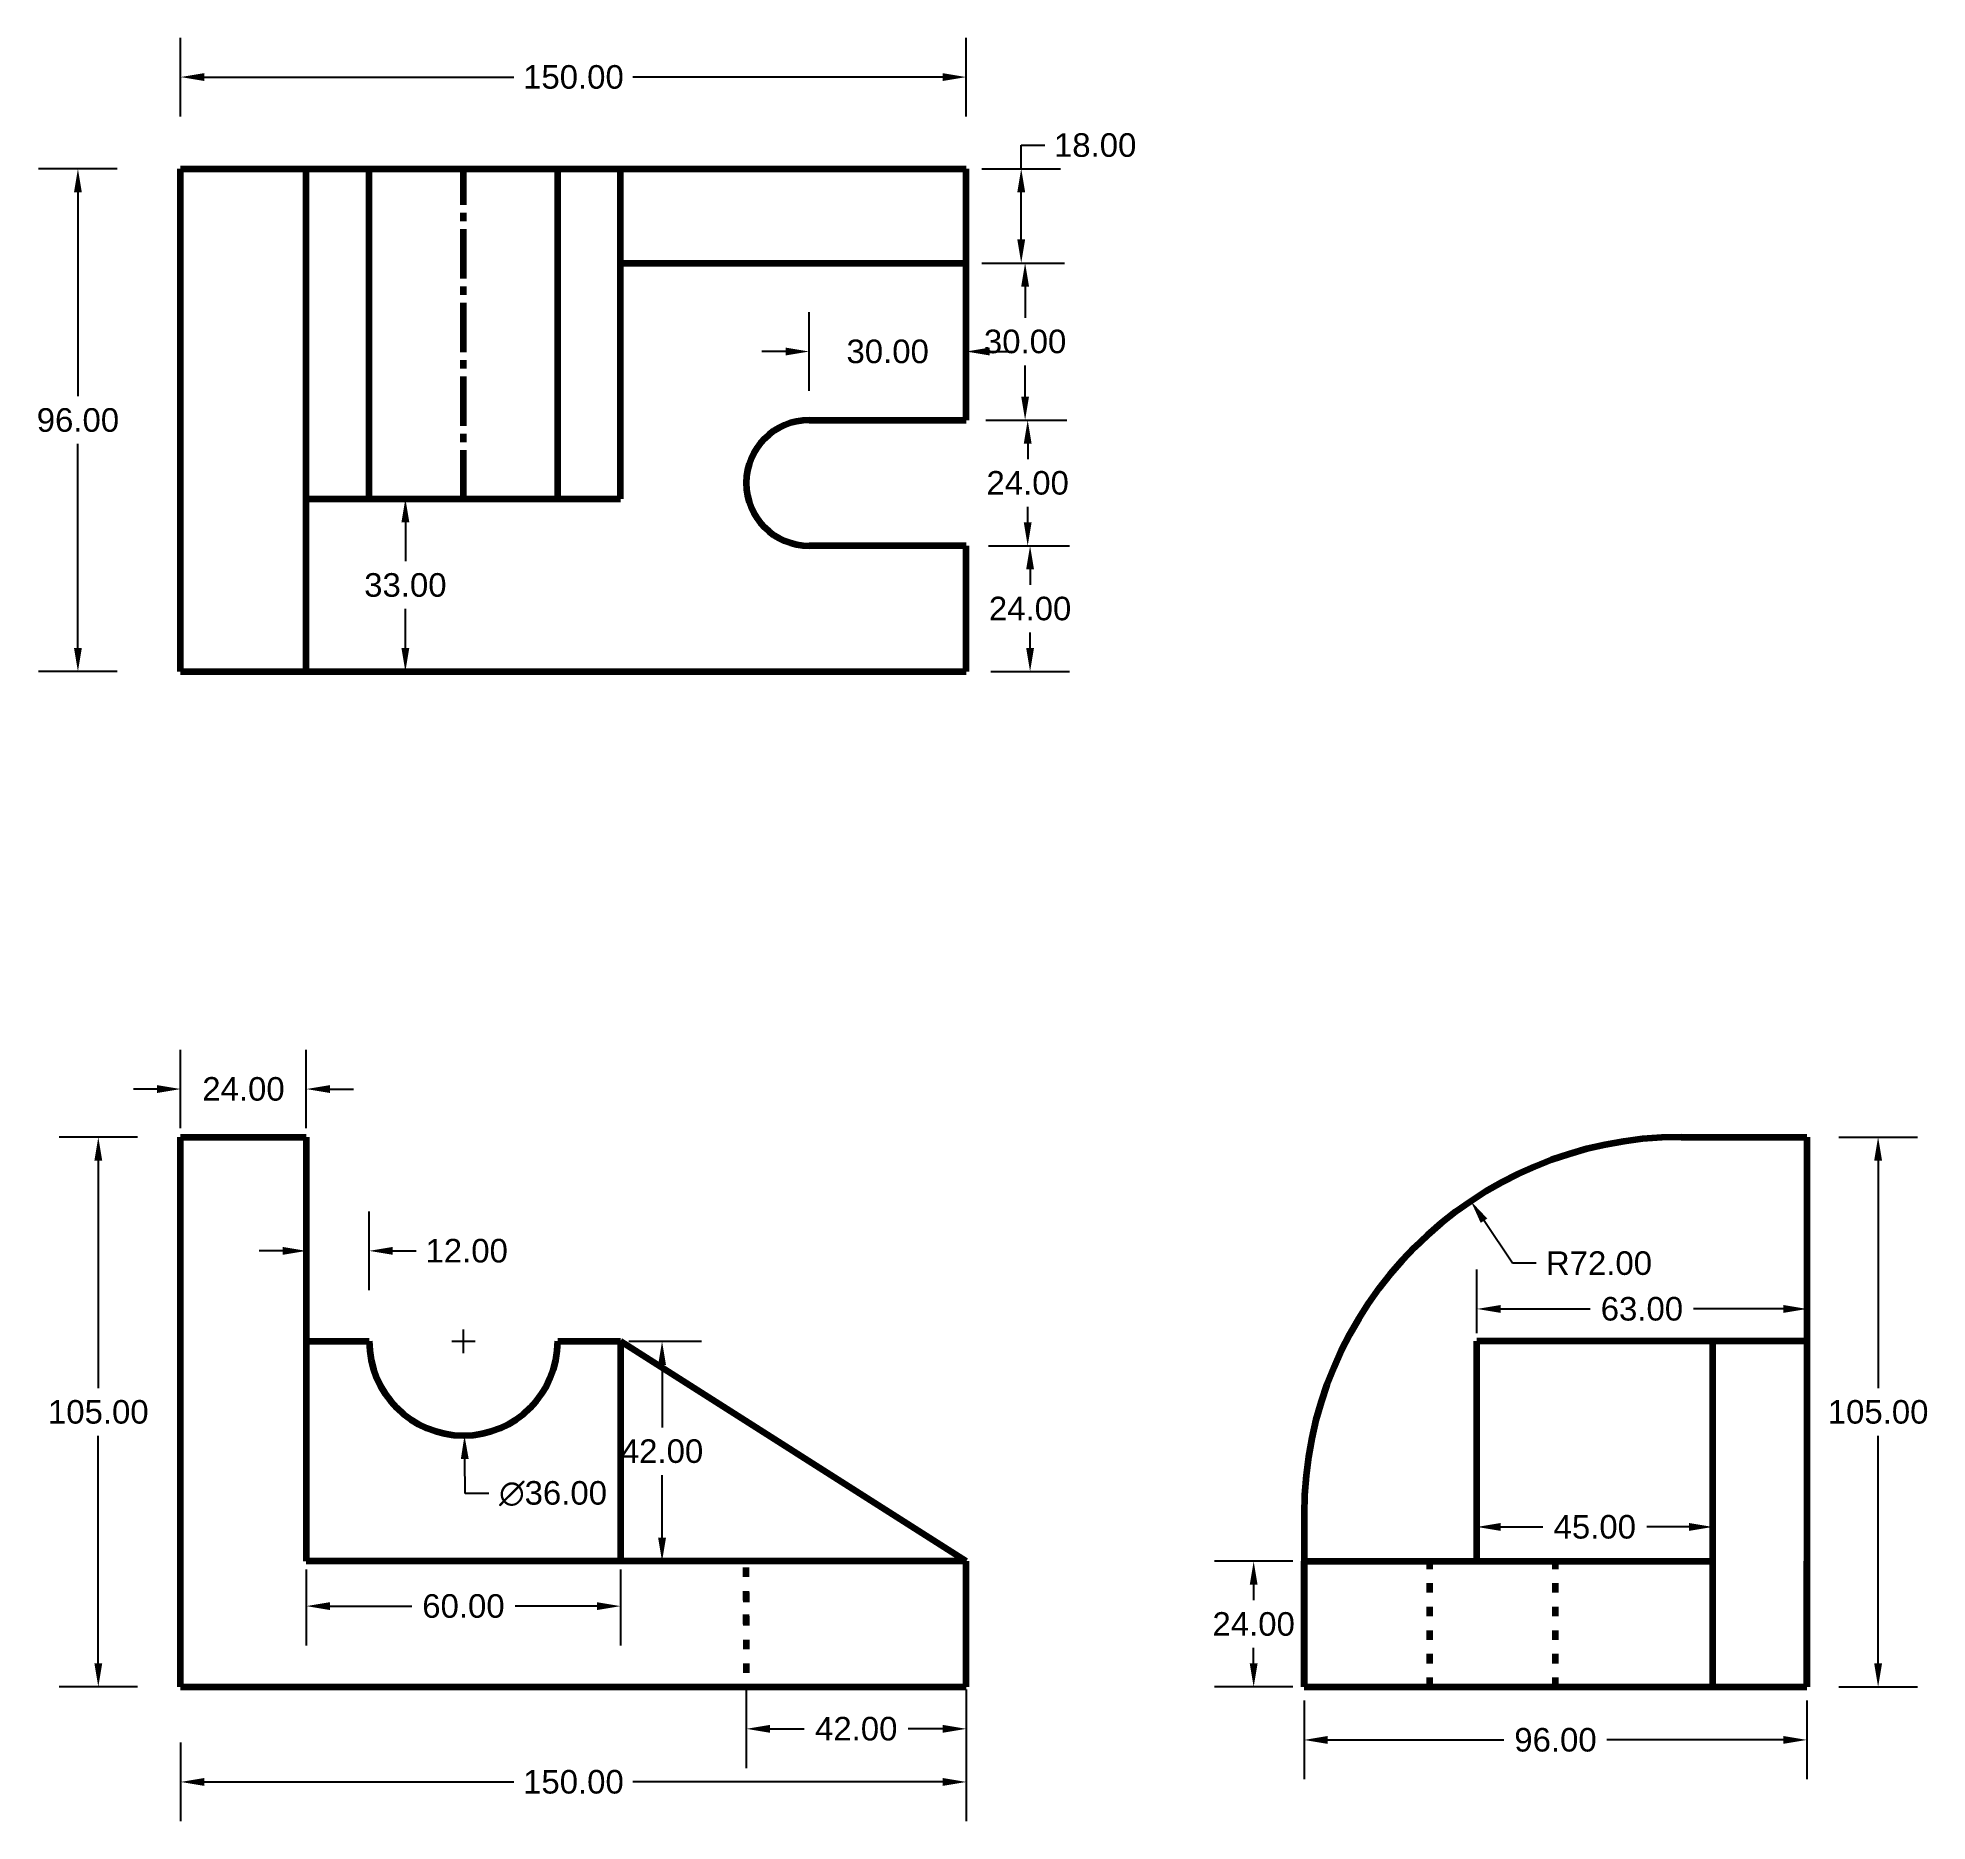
# Model space of a CAD drawing. Header units: inches. Extents: x 5535 to 5896, y -2 to 339.
import ezdxf

# ---------------------------------------------------------------- set-up
doc = ezdxf.new("R2010")
doc.units = ezdxf.units.IN
doc.header["$LTSCALE"] = 0.5
doc.header["$MEASUREMENT"] = 0
doc.header["$PDMODE"] = 35
doc.linetypes.add('ACAD_ISO03W100', pattern=[30, 12, -18])
doc.linetypes.add('CENTER2', pattern=[1.125, 0.75, -0.125, 0.125, -0.125])
doc.styles.get("Standard").update_dxf_attribs({"font": 'arial.ttf'})
doc.dimstyles.new('ggg', dxfattribs={"dimscale": 25, "dimtxt": 0.18, "dimasz": 0.18, "dimexe": 0.3, "dimexo": 0.0625, "dimgap": 0.09, "dimtad": 0, "dimtih": 1, "dimtoh": 1, "dimzin": 0, "dimdsep": 46, "dimtxsty": 'Standard', "dimcen": 0.09, "dimadec": 0, "dimazin": 0, "dimtfac": 1, "dimtofl": 0, "dimtmove": 0, "dimatfit": 3, "dimfxl": 0.3, "dimfxlon": 1, "dimtolj": 1, "dimtzin": 0, "dimarcsym": 0})

# ---------------------------------------------------------------- blocks, each defined once
blk = doc.blocks.new('*U0')
at = {"color": 0, "linetype": 'CENTER2', "lineweight": 100, "ltscale": 25, "transparency": 16777216}
blk.add_line((0, -31.62), (0, 31.62), dxfattribs=at)
blk = doc.blocks.new('*D1')
at = {"color": 0, "lineweight": -2, "ltscale": 0.3, "transparency": 16777216}
for p, q in [((5716.76, 241.9), (5731.76, 241.9)), ((5724.26, 237.4), (5724.26, 234.45)), ((5724.26, 222.4), (5724.26, 225.35)), ((5716.76, 217.9), (5731.76, 217.9))]:
    blk.add_line(p, q, dxfattribs=at)
at = {"color": 0, "lineweight": 100, "ltscale": 0.3, "transparency": 16777216}
for points in [[(5723.51, 237.4), (5725.01, 237.4), (5724.26, 241.9)], [(5723.51, 222.4), (5725.01, 222.4), (5724.26, 217.9)]]:
    blk.add_solid(points, dxfattribs=at)
at = {"layer": 'Defpoints', "color": 0, "lineweight": 100, "ltscale": 0.3, "transparency": 16777216}
for p in [(5712.07, 241.9), (5724.26, 241.9), (5712.07, 217.9)]:
    blk.add_point(p, dxfattribs=at)
at = {"color": 0, "lineweight": 100, "ltscale": 0.3, "transparency": 16777216, "insert": (5724.26, 229.9), "char_height": 4.5, "attachment_point": 5}
blk.add_mtext('\\A1;24.00', dxfattribs=at)
blk = doc.blocks.new('*D2')
at = {"color": 0, "lineweight": -2, "ltscale": 0.3, "transparency": 16777216}
for p, q in [((5716.3, 265.9), (5731.3, 265.9)), ((5723.8, 261.4), (5723.8, 258.45)), ((5723.8, 246.4), (5723.8, 249.35)), ((5716.3, 241.9), (5731.3, 241.9))]:
    blk.add_line(p, q, dxfattribs=at)
at = {"color": 0, "lineweight": 100, "ltscale": 0.3, "transparency": 16777216}
for points in [[(5723.05, 261.4), (5724.55, 261.4), (5723.8, 265.9)], [(5723.05, 246.4), (5724.55, 246.4), (5723.8, 241.9)]]:
    blk.add_solid(points, dxfattribs=at)
at = {"layer": 'Defpoints', "color": 0, "lineweight": 100, "ltscale": 0.3, "transparency": 16777216}
for p in [(5712.07, 265.9), (5723.8, 265.9), (5712.07, 241.9)]:
    blk.add_point(p, dxfattribs=at)
at = {"color": 0, "lineweight": 100, "ltscale": 0.3, "transparency": 16777216, "insert": (5723.8, 253.9), "char_height": 4.5, "attachment_point": 5}
blk.add_mtext('\\A1;24.00', dxfattribs=at)
blk = doc.blocks.new('*D3')
at = {"color": 0, "lineweight": -2, "ltscale": 0.3, "transparency": 16777216}
for p, q in [((5715.81, 295.9), (5730.81, 295.9)), ((5723.31, 291.4), (5723.31, 285.45)), ((5723.31, 270.4), (5723.31, 276.35)), ((5715.81, 265.9), (5730.81, 265.9))]:
    blk.add_line(p, q, dxfattribs=at)
at = {"color": 0, "lineweight": 100, "ltscale": 0.3, "transparency": 16777216}
for points in [[(5722.56, 291.4), (5724.06, 291.4), (5723.31, 295.9)], [(5722.56, 270.4), (5724.06, 270.4), (5723.31, 265.9)]]:
    blk.add_solid(points, dxfattribs=at)
at = {"layer": 'Defpoints', "color": 0, "lineweight": 100, "ltscale": 0.3, "transparency": 16777216}
for p in [(5712.07, 295.9), (5723.31, 295.9), (5712.07, 265.9)]:
    blk.add_point(p, dxfattribs=at)
at = {"color": 0, "lineweight": 100, "ltscale": 0.3, "transparency": 16777216, "insert": (5723.31, 280.9), "char_height": 4.5, "attachment_point": 5}
blk.add_mtext('\\A1;30.00', dxfattribs=at)
blk = doc.blocks.new('*D4')
at = {"color": 0, "lineweight": -2, "ltscale": 0.3, "transparency": 16777216}
for p, q in [((5722.57, 313.9), (5722.57, 318.4)), ((5722.57, 318.4), (5727.07, 318.4)), ((5715.07, 313.9), (5730.07, 313.9)), ((5722.57, 300.4), (5722.57, 309.4)), ((5715.07, 295.9), (5730.07, 295.9))]:
    blk.add_line(p, q, dxfattribs=at)
at = {"color": 0, "lineweight": 100, "ltscale": 0.3, "transparency": 16777216}
for points in [[(5721.82, 309.4), (5723.32, 309.4), (5722.57, 313.9)], [(5721.82, 300.4), (5723.32, 300.4), (5722.57, 295.9)]]:
    blk.add_solid(points, dxfattribs=at)
at = {"layer": 'Defpoints', "color": 0, "lineweight": 100, "ltscale": 0.3, "transparency": 16777216}
for p in [(5712.07, 313.9), (5722.57, 313.9), (5712.07, 295.9)]:
    blk.add_point(p, dxfattribs=at)
at = {"color": 0, "lineweight": 100, "ltscale": 0.3, "transparency": 16777216, "insert": (5736.69, 318.4), "char_height": 4.5, "attachment_point": 5}
blk.add_mtext('\\A1;18.00', dxfattribs=at)
blk = doc.blocks.new('*D5')
at = {"color": 0, "lineweight": -2, "ltscale": 0.3, "transparency": 16777216}
for p, q in [((5562.07, 13.36), (5562.07, -1.64)), ((5712.07, 13.36), (5712.07, -1.64)), ((5566.57, 5.86), (5625.7, 5.86)), ((5707.57, 5.86), (5648.44, 5.86))]:
    blk.add_line(p, q, dxfattribs=at)
at = {"color": 0, "lineweight": 100, "ltscale": 0.3, "transparency": 16777216}
for points in [[(5566.57, 6.61), (5566.57, 5.11), (5562.07, 5.86)], [(5707.57, 6.61), (5707.57, 5.11), (5712.07, 5.86)]]:
    blk.add_solid(points, dxfattribs=at)
at = {"layer": 'Defpoints', "color": 0, "lineweight": 100, "ltscale": 0.3, "transparency": 16777216}
for p in [(5562.07, 24), (5712.07, 24), (5712.07, 5.86)]:
    blk.add_point(p, dxfattribs=at)
at = {"color": 0, "lineweight": 100, "ltscale": 0.3, "transparency": 16777216, "insert": (5637.07, 5.86), "char_height": 4.5, "attachment_point": 5}
blk.add_mtext('\\A1;150.00', dxfattribs=at)
blk = doc.blocks.new('*D6')
at = {"color": 0, "lineweight": -2, "ltscale": 0.3, "transparency": 16777216}
for p, q in [((5562.07, 130.67), (5562.07, 145.67)), ((5586.07, 130.67), (5586.07, 145.67)), ((5557.57, 138.17), (5553.07, 138.17)), ((5590.57, 138.17), (5595.07, 138.17))]:
    blk.add_line(p, q, dxfattribs=at)
at = {"color": 0, "lineweight": 100, "ltscale": 0.3, "transparency": 16777216}
for points in [[(5557.57, 138.92), (5557.57, 137.42), (5562.07, 138.17)], [(5590.57, 138.92), (5590.57, 137.42), (5586.07, 138.17)]]:
    blk.add_solid(points, dxfattribs=at)
at = {"layer": 'Defpoints', "color": 0, "lineweight": 100, "ltscale": 0.3, "transparency": 16777216}
for p in [(5586.07, 138.17), (5562.07, 129), (5586.07, 129)]:
    blk.add_point(p, dxfattribs=at)
at = {"color": 0, "lineweight": 100, "ltscale": 0.3, "transparency": 16777216, "insert": (5574.07, 138.17), "char_height": 4.5, "attachment_point": 5}
blk.add_mtext('\\A1;24.00', dxfattribs=at)
blk = doc.blocks.new('*D7')
at = {"color": 0, "lineweight": -2, "ltscale": 0.3, "transparency": 16777216}
for p, q in [((5586.07, 99.77), (5586.07, 114.77)), ((5598.07, 99.77), (5598.07, 114.77)), ((5581.57, 107.27), (5577.07, 107.27)), ((5602.57, 107.27), (5607.07, 107.27))]:
    blk.add_line(p, q, dxfattribs=at)
at = {"color": 0, "lineweight": 100, "ltscale": 0.3, "transparency": 16777216}
for points in [[(5581.57, 108.02), (5581.57, 106.52), (5586.07, 107.27)], [(5602.57, 108.02), (5602.57, 106.52), (5598.07, 107.27)]]:
    blk.add_solid(points, dxfattribs=at)
at = {"layer": 'Defpoints', "color": 0, "lineweight": 100, "ltscale": 0.3, "transparency": 16777216}
for p in [(5598.07, 107.27), (5586.07, 88.5), (5598.07, 90)]:
    blk.add_point(p, dxfattribs=at)
at = {"color": 0, "lineweight": 100, "ltscale": 0.3, "transparency": 16777216, "insert": (5616.69, 107.27), "char_height": 4.5, "attachment_point": 5}
blk.add_mtext('\\A1;12.00', dxfattribs=at)
blk = doc.blocks.new('*D8')
at = {"color": 0, "lineweight": -2, "ltscale": 0.3, "transparency": 16777216}
for p, q in [((5616.07, 87.75), (5616.07, 92.25)), ((5613.82, 90), (5618.32, 90)), ((5616.39, 60.91), (5616.32, 67.5)), ((5620.89, 60.91), (5616.39, 60.91))]:
    blk.add_line(p, q, dxfattribs=at)
at = {"color": 0, "lineweight": 100, "ltscale": 0.3, "transparency": 16777216}
blk.add_solid([(5617.07, 67.51), (5615.57, 67.5), (5616.27, 72)], dxfattribs=at)
at = {"layer": 'Defpoints', "color": 0, "lineweight": 100, "ltscale": 0.3, "transparency": 16777216}
for p in [(5615.87, 108), (5616.27, 72)]:
    blk.add_point(p, dxfattribs=at)
at = {"color": 0, "lineweight": 100, "ltscale": 0.3, "transparency": 16777216, "insert": (5633.18, 60.91), "char_height": 4.5, "attachment_point": 5}
blk.add_mtext('\\A1;∅36.00', dxfattribs=at)
blk = doc.blocks.new('*D9')
at = {"color": 0, "lineweight": -2, "ltscale": 0.3, "transparency": 16777216}
for p, q in [((5670.07, 23.5), (5670.07, 8.5)), ((5712.07, 23.5), (5712.07, 8.5)), ((5674.57, 16), (5681.14, 16)), ((5707.57, 16), (5701, 16))]:
    blk.add_line(p, q, dxfattribs=at)
at = {"color": 0, "lineweight": 100, "ltscale": 0.3, "transparency": 16777216}
for points in [[(5674.57, 16.75), (5674.57, 15.25), (5670.07, 16)], [(5707.57, 16.75), (5707.57, 15.25), (5712.07, 16)]]:
    blk.add_solid(points, dxfattribs=at)
at = {"layer": 'Defpoints', "color": 0, "lineweight": 100, "ltscale": 0.3, "transparency": 16777216}
for p in [(5712.07, 36), (5670.07, 29.04), (5712.07, 16)]:
    blk.add_point(p, dxfattribs=at)
at = {"color": 0, "lineweight": 100, "ltscale": 0.3, "transparency": 16777216, "insert": (5691.07, 16), "char_height": 4.5, "attachment_point": 5}
blk.add_mtext('\\A1;42.00', dxfattribs=at)
blk = doc.blocks.new('*D10')
at = {"color": 0, "lineweight": -2, "ltscale": 0.3, "transparency": 16777216}
for p, q in [((5586.07, 46.44), (5586.07, 31.93)), ((5646.07, 46.44), (5646.07, 31.93)), ((5590.57, 39.43), (5606.22, 39.43)), ((5641.57, 39.43), (5625.92, 39.43))]:
    blk.add_line(p, q, dxfattribs=at)
at = {"color": 0, "lineweight": 100, "ltscale": 0.3, "transparency": 16777216}
for points in [[(5590.57, 40.18), (5590.57, 38.68), (5586.07, 39.43)], [(5641.57, 40.18), (5641.57, 38.68), (5646.07, 39.43)]]:
    blk.add_solid(points, dxfattribs=at)
at = {"layer": 'Defpoints', "color": 0, "lineweight": 100, "ltscale": 0.3, "transparency": 16777216}
for p in [(5586.07, 48), (5646.07, 48), (5586.07, 39.43)]:
    blk.add_point(p, dxfattribs=at)
at = {"color": 0, "lineweight": 100, "ltscale": 0.3, "transparency": 16777216, "insert": (5616.07, 39.43), "char_height": 4.5, "attachment_point": 5}
blk.add_mtext('\\A1;60.00', dxfattribs=at)
blk = doc.blocks.new('*D11')
at = {"color": 0, "lineweight": -2, "ltscale": 0.3, "transparency": 16777216}
for p, q in [((5647.63, 90), (5661.49, 90)), ((5653.99, 85.5), (5653.99, 73.55)), ((5653.99, 52.5), (5653.99, 64.45)), ((5647.63, 48), (5661.49, 48))]:
    blk.add_line(p, q, dxfattribs=at)
at = {"color": 0, "lineweight": 100, "ltscale": 0.3, "transparency": 16777216}
for points in [[(5653.24, 85.5), (5654.74, 85.5), (5653.99, 90)], [(5653.24, 52.5), (5654.74, 52.5), (5653.99, 48)]]:
    blk.add_solid(points, dxfattribs=at)
at = {"layer": 'Defpoints', "color": 0, "lineweight": 100, "ltscale": 0.3, "transparency": 16777216}
for p in [(5646.07, 90), (5646.07, 48), (5653.99, 48)]:
    blk.add_point(p, dxfattribs=at)
at = {"color": 0, "lineweight": 100, "ltscale": 0.3, "transparency": 16777216, "insert": (5653.99, 69), "char_height": 4.5, "attachment_point": 5}
blk.add_mtext('\\A1;42.00', dxfattribs=at)
blk = doc.blocks.new('*D12')
at = {"color": 0, "lineweight": -2, "ltscale": 0.3, "transparency": 16777216}
for p, q in [((5553.85, 129), (5538.85, 129)), ((5546.35, 124.5), (5546.35, 81.05)), ((5546.35, 28.5), (5546.35, 71.95)), ((5553.85, 24), (5538.85, 24))]:
    blk.add_line(p, q, dxfattribs=at)
at = {"color": 0, "lineweight": 100, "ltscale": 0.3, "transparency": 16777216}
for points in [[(5545.6, 124.5), (5547.1, 124.5), (5546.35, 129)], [(5545.6, 28.5), (5547.1, 28.5), (5546.35, 24)]]:
    blk.add_solid(points, dxfattribs=at)
at = {"layer": 'Defpoints', "color": 0, "lineweight": 100, "ltscale": 0.3, "transparency": 16777216}
for p in [(5562.07, 129), (5546.35, 24), (5562.07, 24)]:
    blk.add_point(p, dxfattribs=at)
at = {"color": 0, "lineweight": 100, "ltscale": 0.3, "transparency": 16777216, "insert": (5546.35, 76.5), "char_height": 4.5, "attachment_point": 5}
blk.add_mtext('\\A1;105.00', dxfattribs=at)
blk = doc.blocks.new('*D13')
at = {"color": 0, "lineweight": -2, "ltscale": 0.3, "transparency": 16777216}
for p, q in [((5878.68, 129), (5893.68, 129)), ((5886.18, 124.5), (5886.18, 81.05)), ((5886.18, 28.5), (5886.18, 71.95)), ((5878.68, 24), (5893.68, 24))]:
    blk.add_line(p, q, dxfattribs=at)
at = {"color": 0, "lineweight": 100, "ltscale": 0.3, "transparency": 16777216}
for points in [[(5885.43, 124.5), (5886.93, 124.5), (5886.18, 129)], [(5885.43, 28.5), (5886.93, 28.5), (5886.18, 24)]]:
    blk.add_solid(points, dxfattribs=at)
at = {"layer": 'Defpoints', "color": 0, "lineweight": 100, "ltscale": 0.3, "transparency": 16777216}
for p in [(5872.58, 129), (5872.58, 24), (5886.18, 24)]:
    blk.add_point(p, dxfattribs=at)
at = {"color": 0, "lineweight": 100, "ltscale": 0.3, "transparency": 16777216, "insert": (5886.18, 76.5), "char_height": 4.5, "attachment_point": 5}
blk.add_mtext('\\A1;105.00', dxfattribs=at)
blk = doc.blocks.new('*D14')
at = {"color": 0, "lineweight": -2, "ltscale": 0.3, "transparency": 16777216}
for p, q in [((5776.58, 21.38), (5776.58, 6.38)), ((5872.58, 21.38), (5872.58, 6.38)), ((5781.08, 13.88), (5814.74, 13.88)), ((5868.08, 13.88), (5834.41, 13.88))]:
    blk.add_line(p, q, dxfattribs=at)
at = {"color": 0, "lineweight": 100, "ltscale": 0.3, "transparency": 16777216}
for points in [[(5781.08, 14.63), (5781.08, 13.13), (5776.58, 13.88)], [(5868.08, 14.63), (5868.08, 13.13), (5872.58, 13.88)]]:
    blk.add_solid(points, dxfattribs=at)
at = {"layer": 'Defpoints', "color": 0, "lineweight": 100, "ltscale": 0.3, "transparency": 16777216}
for p in [(5776.58, 24), (5872.58, 24), (5776.58, 13.88)]:
    blk.add_point(p, dxfattribs=at)
at = {"color": 0, "lineweight": 100, "ltscale": 0.3, "transparency": 16777216, "insert": (5824.58, 13.88), "char_height": 4.5, "attachment_point": 5}
blk.add_mtext('\\A1;96.00', dxfattribs=at)
blk = doc.blocks.new('*D15')
at = {"color": 0, "lineweight": -2, "ltscale": 0.3, "transparency": 16777216}
for p, q in [((5809.58, 91.57), (5809.58, 103.68)), ((5872.58, 91.57), (5872.58, 103.68)), ((5814.08, 96.18), (5831.23, 96.18)), ((5868.08, 96.18), (5850.92, 96.18))]:
    blk.add_line(p, q, dxfattribs=at)
at = {"color": 0, "lineweight": 100, "ltscale": 0.3, "transparency": 16777216}
for points in [[(5814.08, 96.93), (5814.08, 95.43), (5809.58, 96.18)], [(5868.08, 96.93), (5868.08, 95.43), (5872.58, 96.18)]]:
    blk.add_solid(points, dxfattribs=at)
at = {"layer": 'Defpoints', "color": 0, "lineweight": 100, "ltscale": 0.3, "transparency": 16777216}
for p in [(5872.58, 96.18), (5809.58, 90), (5872.58, 90)]:
    blk.add_point(p, dxfattribs=at)
at = {"color": 0, "lineweight": 100, "ltscale": 0.3, "transparency": 16777216, "insert": (5841.08, 96.18), "char_height": 4.5, "attachment_point": 5}
blk.add_mtext('\\A1;63.00', dxfattribs=at)
blk = doc.blocks.new('*D16')
at = {"color": 0, "lineweight": -2, "ltscale": 0.3, "transparency": 16777216}
for p, q in [((5809.58, 49.57), (5809.58, 62.05)), ((5854.58, 49.57), (5854.58, 62.05)), ((5814.08, 54.55), (5822.15, 54.55)), ((5850.08, 54.55), (5842, 54.55))]:
    blk.add_line(p, q, dxfattribs=at)
at = {"color": 0, "lineweight": 100, "ltscale": 0.3, "transparency": 16777216}
for points in [[(5814.08, 55.3), (5814.08, 53.8), (5809.58, 54.55)], [(5850.08, 55.3), (5850.08, 53.8), (5854.58, 54.55)]]:
    blk.add_solid(points, dxfattribs=at)
at = {"layer": 'Defpoints', "color": 0, "lineweight": 100, "ltscale": 0.3, "transparency": 16777216}
for p in [(5854.58, 54.55), (5809.58, 48), (5854.58, 48)]:
    blk.add_point(p, dxfattribs=at)
at = {"color": 0, "lineweight": 100, "ltscale": 0.3, "transparency": 16777216, "insert": (5832.08, 54.55), "char_height": 4.5, "attachment_point": 5}
blk.add_mtext('\\A1;45.00', dxfattribs=at)
blk = doc.blocks.new('*D17')
at = {"color": 0, "lineweight": -2, "ltscale": 0.3, "transparency": 16777216}
for p, q in [((5816.39, 104.9), (5810.93, 113.03)), ((5820.89, 104.9), (5816.39, 104.9))]:
    blk.add_line(p, q, dxfattribs=at)
at = {"color": 0, "lineweight": 100, "ltscale": 0.3, "transparency": 16777216}
blk.add_solid([(5811.55, 113.45), (5810.3, 112.61), (5808.42, 116.76)], dxfattribs=at)
at = {"layer": 'Defpoints', "color": 0, "lineweight": 100, "ltscale": 0.3, "transparency": 16777216}
for p in [(5808.42, 116.76), (5848.58, 57)]:
    blk.add_point(p, dxfattribs=at)
at = {"color": 0, "lineweight": 100, "ltscale": 0.3, "transparency": 16777216, "insert": (5832.88, 104.9), "char_height": 4.5, "attachment_point": 5}
blk.add_mtext('\\A1;R72.00', dxfattribs=at)
blk = doc.blocks.new('*D18')
at = {"color": 0, "lineweight": -2, "ltscale": 0.3, "transparency": 16777216}
for p, q in [((5774.45, 48), (5759.45, 48)), ((5766.95, 43.5), (5766.95, 40.55)), ((5766.95, 28.5), (5766.95, 31.45)), ((5774.45, 24), (5759.45, 24))]:
    blk.add_line(p, q, dxfattribs=at)
at = {"color": 0, "lineweight": 100, "ltscale": 0.3, "transparency": 16777216}
for points in [[(5766.2, 43.5), (5767.7, 43.5), (5766.95, 48)], [(5766.2, 28.5), (5767.7, 28.5), (5766.95, 24)]]:
    blk.add_solid(points, dxfattribs=at)
at = {"layer": 'Defpoints', "color": 0, "lineweight": 100, "ltscale": 0.3, "transparency": 16777216}
for p in [(5776.58, 48), (5766.95, 24), (5776.58, 24)]:
    blk.add_point(p, dxfattribs=at)
at = {"color": 0, "lineweight": 100, "ltscale": 0.3, "transparency": 16777216, "insert": (5766.95, 36), "char_height": 4.5, "attachment_point": 5}
blk.add_mtext('\\A1;24.00', dxfattribs=at)
blk = doc.blocks.new('*D19')
at = {"color": 0, "lineweight": -2, "ltscale": 0.3, "transparency": 16777216}
for p, q in [((5562.07, 323.91), (5562.07, 338.91)), ((5712.07, 323.91), (5712.07, 338.91)), ((5566.57, 331.41), (5625.7, 331.41)), ((5707.57, 331.41), (5648.44, 331.41))]:
    blk.add_line(p, q, dxfattribs=at)
at = {"color": 0, "lineweight": 100, "ltscale": 0.3, "transparency": 16777216}
for points in [[(5566.57, 332.16), (5566.57, 330.66), (5562.07, 331.41)], [(5707.57, 332.16), (5707.57, 330.66), (5712.07, 331.41)]]:
    blk.add_solid(points, dxfattribs=at)
at = {"layer": 'Defpoints', "color": 0, "lineweight": 100, "ltscale": 0.3, "transparency": 16777216}
for p in [(5712.07, 331.41), (5562.07, 313.9), (5712.07, 313.9)]:
    blk.add_point(p, dxfattribs=at)
at = {"color": 0, "lineweight": 100, "ltscale": 0.3, "transparency": 16777216, "insert": (5637.07, 331.41), "char_height": 4.5, "attachment_point": 5}
blk.add_mtext('\\A1;150.00', dxfattribs=at)
blk = doc.blocks.new('*D20')
at = {"color": 0, "lineweight": -2, "ltscale": 0.3, "transparency": 16777216}
for p, q in [((5682.07, 271.5), (5682.07, 286.5)), ((5712.07, 271.5), (5712.07, 286.5)), ((5677.57, 279), (5673.07, 279)), ((5716.57, 279), (5721.07, 279))]:
    blk.add_line(p, q, dxfattribs=at)
at = {"color": 0, "lineweight": 100, "ltscale": 0.3, "transparency": 16777216}
for points in [[(5677.57, 279.75), (5677.57, 278.25), (5682.07, 279)], [(5716.57, 279.75), (5716.57, 278.25), (5712.07, 279)]]:
    blk.add_solid(points, dxfattribs=at)
at = {"layer": 'Defpoints', "color": 0, "lineweight": 100, "ltscale": 0.3, "transparency": 16777216}
for p in [(5682.07, 279), (5682.07, 265.9), (5712.07, 265.9)]:
    blk.add_point(p, dxfattribs=at)
at = {"color": 0, "lineweight": 100, "ltscale": 0.3, "transparency": 16777216, "insert": (5697.07, 279), "char_height": 4.5, "attachment_point": 5}
blk.add_mtext('\\A1;30.00', dxfattribs=at)
blk = doc.blocks.new('*D21')
at = {"color": 0, "lineweight": -2, "ltscale": 0.3, "transparency": 16777216}
for p, q in [((5549.96, 313.9), (5534.96, 313.9)), ((5542.46, 309.4), (5542.46, 270.45)), ((5542.46, 222.4), (5542.46, 261.35)), ((5549.96, 217.9), (5534.96, 217.9))]:
    blk.add_line(p, q, dxfattribs=at)
at = {"color": 0, "lineweight": 100, "ltscale": 0.3, "transparency": 16777216}
for points in [[(5541.71, 309.4), (5543.21, 309.4), (5542.46, 313.9)], [(5541.71, 222.4), (5543.21, 222.4), (5542.46, 217.9)]]:
    blk.add_solid(points, dxfattribs=at)
at = {"layer": 'Defpoints', "color": 0, "lineweight": 100, "ltscale": 0.3, "transparency": 16777216}
for p in [(5562.07, 313.9), (5542.46, 217.9), (5562.07, 217.9)]:
    blk.add_point(p, dxfattribs=at)
at = {"color": 0, "lineweight": 100, "ltscale": 0.3, "transparency": 16777216, "insert": (5542.46, 265.9), "char_height": 4.5, "attachment_point": 5}
blk.add_mtext('\\A1;96.00', dxfattribs=at)
blk = doc.blocks.new('*D22')
at = {"color": 0, "lineweight": -2, "ltscale": 0.3, "transparency": 16777216}
for p, q in [((5597.48, 250.9), (5612.48, 250.9)), ((5604.98, 246.4), (5604.98, 238.95)), ((5604.98, 222.4), (5604.98, 229.85)), ((5597.48, 217.9), (5612.48, 217.9))]:
    blk.add_line(p, q, dxfattribs=at)
at = {"color": 0, "lineweight": 100, "ltscale": 0.3, "transparency": 16777216}
for points in [[(5604.23, 246.4), (5605.73, 246.4), (5604.98, 250.9)], [(5604.23, 222.4), (5605.73, 222.4), (5604.98, 217.9)]]:
    blk.add_solid(points, dxfattribs=at)
at = {"layer": 'Defpoints', "color": 0, "lineweight": 100, "ltscale": 0.3, "transparency": 16777216}
for p in [(5586.07, 250.9), (5586.07, 217.9), (5604.98, 217.9)]:
    blk.add_point(p, dxfattribs=at)
at = {"color": 0, "lineweight": 100, "ltscale": 0.3, "transparency": 16777216, "insert": (5604.98, 234.4), "char_height": 4.5, "attachment_point": 5}
blk.add_mtext('\\A1;33.00', dxfattribs=at)

msp = doc.modelspace()

# ---------------------------------------------------------------- linework, layer by layer
at = {"lineweight": 100, "ltscale": 0.3}
for p, q in [((5562.07, 217.901), (5562.07, 313.901)), ((5562.07, 217.901), (5562.07, 313.901)), ((5562.07, 313.901), (5712.07, 313.901)), ((5586.07, 217.901), (5586.07, 313.901)), ((5598.07, 250.901), (5598.07, 313.901)), ((5634.07, 250.901), (5634.07, 313.901)), ((5646.07, 250.901), (5646.07, 313.901)), ((5712.07, 265.901), (5712.07, 313.901)), ((5646.07, 250.901), (5646.07, 295.901)), ((5646.07, 295.901), (5712.07, 295.901)), ((5682.07, 265.901), (5712.07, 265.901)), ((5586.07, 217.901), (5586.07, 250.901)), ((5586.07, 250.901), (5646.07, 250.901)), ((5712.07, 241.901), (5682.07, 241.901)), ((5712.07, 217.901), (5712.07, 241.901)), ((5712.07, 217.901), (5712.07, 241.901)), ((5562.07, 217.901), (5712.07, 217.901)), ((5562.07, 24.003), (5562.07, 129.003)), ((5562.07, 129.003), (5586.07, 129.003)), ((5586.07, 129.003), (5586.07, 48.003)), ((5586.07, 129.003), (5586.07, 90.003)), ((5848.576, 129.003), (5872.576, 129.003)), ((5872.576, 129.003), (5872.576, 24.003)), ((5872.576, 129.003), (5872.576, 90.003)), ((5586.07, 90.003), (5598.07, 90.003)), ((5634.07, 90.003), (5646.07, 90.003)), ((5646.07, 90.003), (5646.07, 48.003)), ((5646.07, 90.003), (5712.07, 48.003)), ((5872.576, 90.003), (5809.576, 90.003)), ((5809.576, 48.003), (5809.576, 90.003)), ((5872.576, 90.003), (5854.576, 90.003)), ((5854.576, 90.003), (5854.576, 24.003)), ((5872.576, 90.003), (5872.576, 72.003)), ((5776.576, 57.003), (5776.576, 24.003)), ((5562.07, 24.003), (5562.07, 48.003)), ((5712.07, 48.003), (5586.07, 48.003)), ((5712.07, 24.003), (5712.07, 48.003)), ((5776.576, 48.003), (5854.576, 48.003)), ((5776.576, 24.003), (5776.576, 48.003)), ((5776.576, 48.003), (5809.576, 48.003)), ((5872.576, 24.003), (5872.576, 48.003)), ((5562.07, 24.003), (5586.07, 24.003)), ((5562.07, 24.003), (5712.07, 24.003)), ((5776.576, 24.003), (5872.576, 24.003))]:
    msp.add_line(p, q, dxfattribs=at)
at = {"linetype": 'ACAD_ISO03W100', "lineweight": 100, "ltscale": 0.3}
for p, q in [((5670.07, 36.003), (5670.07, 48.003)), ((5800.576, 24.003), (5800.576, 48.003)), ((5824.576, 24.003), (5824.576, 48.003)), ((5670.07, 42.003), (5670.07, 24.003))]:
    msp.add_line(p, q, dxfattribs=at)
at = {"lineweight": 100, "ltscale": 0.3}
for centre, radius, start, end in [((5682.07, 253.901), 12, 90, 270), ((5848.576, 57.003), 72, 90, 180), ((5616.07, 90.003), 18, 180, 0)]:
    msp.add_arc(centre, radius, start, end, dxfattribs=at)

# ---------------------------------------------------------------- block references
at = {"linetype": 'CENTER2', "lineweight": 100, "ltscale": 25}
msp.add_blockref('*U0', (5616.07, 282.401), dxfattribs=at)

# ---------------------------------------------------------------- dimensions: what is measured, and where the dimension line sits
at = {"lineweight": 100, "ltscale": 0.3}
for base, p1, p2, picture, middle in [((5712.07, 331.413), (5562.07, 313.901), (5712.07, 313.901), '*D19', (5637.07, 331.413)), ((5682.07, 278.996), (5712.07, 265.901), (5682.07, 265.901), '*D20', (5697.07, 278.996)), ((5586.07, 138.171), (5562.07, 129.003), (5586.07, 129.003), '*D6', (5574.07, 138.171)), ((5598.07, 107.266), (5586.07, 88.503), (5598.07, 90.003), '*D7', (5616.693, 107.266)), ((5872.576, 96.184), (5809.576, 90.003), (5872.576, 90.003), '*D15', (5841.076, 96.184)), ((5854.576, 54.55), (5809.576, 48.003), (5854.576, 48.003), '*D16', (5832.076, 54.55)), ((5586.07, 39.434), (5646.07, 48.003), (5586.07, 48.003), '*D10', (5616.07, 39.434)), ((5712.07, 16), (5670.07, 29.038), (5712.07, 36.003), '*D9', (5691.07, 16)), ((5712.07, 5.859), (5562.07, 24.003), (5712.07, 24.003), '*D5', (5637.07, 5.859)), ((5776.576, 13.885), (5872.576, 24.003), (5776.576, 24.003), '*D14', (5824.576, 13.885))]:
    dim = msp.add_linear_dim(base=base, p1=p1, p2=p2, dimstyle='ggg', dxfattribs=at)
    dim.commit()
    dim.dimension.update_dxf_attribs({"geometry": picture, "text_midpoint": middle})
for base, p1, p2, picture, middle in [((5722.568, 313.901), (5712.07, 295.901), (5712.07, 313.901), '*D4', (5736.692, 318.401)), ((5542.463, 217.901), (5562.07, 313.901), (5562.07, 217.901), '*D21', (5542.463, 265.901)), ((5723.313, 295.901), (5712.07, 265.901), (5712.07, 295.901), '*D3', (5723.313, 280.901)), ((5723.796, 265.901), (5712.07, 241.901), (5712.07, 265.901), '*D2', (5723.796, 253.901)), ((5604.985, 217.901), (5586.07, 250.901), (5586.07, 217.901), '*D22', (5604.985, 234.401)), ((5724.26, 241.901), (5712.07, 217.901), (5712.07, 241.901), '*D1', (5724.26, 229.901)), ((5546.351, 24.003), (5562.07, 129.003), (5562.07, 24.003), '*D12', (5546.351, 76.503)), ((5886.183, 24.003), (5872.576, 129.003), (5872.576, 24.003), '*D13', (5886.183, 76.503)), ((5653.986, 48.003), (5646.07, 90.003), (5646.07, 48.003), '*D11', (5653.986, 69.003)), ((5766.953, 24.003), (5776.576, 48.003), (5776.576, 24.003), '*D18', (5766.953, 36.003))]:
    dim = msp.add_linear_dim(base=base, p1=p1, p2=p2, angle=90, dimstyle='ggg', dxfattribs=at)
    dim.commit()
    dim.dimension.update_dxf_attribs({"geometry": picture, "text_midpoint": middle})
dim = msp.add_radius_dim(center=(5848.576, 57.003), mpoint=(5808.417, 116.763), dimstyle='ggg', dxfattribs=at)
dim.commit()
dim.dimension.update_dxf_attribs({"geometry": '*D17', "text_midpoint": (5832.878, 104.898), "dimtype": 132})
dim = msp.add_diameter_dim_2p(p1=(5615.871, 108.001), p2=(5616.27, 72.004), dimstyle='ggg', dxfattribs=at)
dim.commit()
dim.dimension.update_dxf_attribs({"geometry": '*D8', "text_midpoint": (5633.175, 60.909), "dimtype": 131})

doc.saveas('drawing.dxf')
